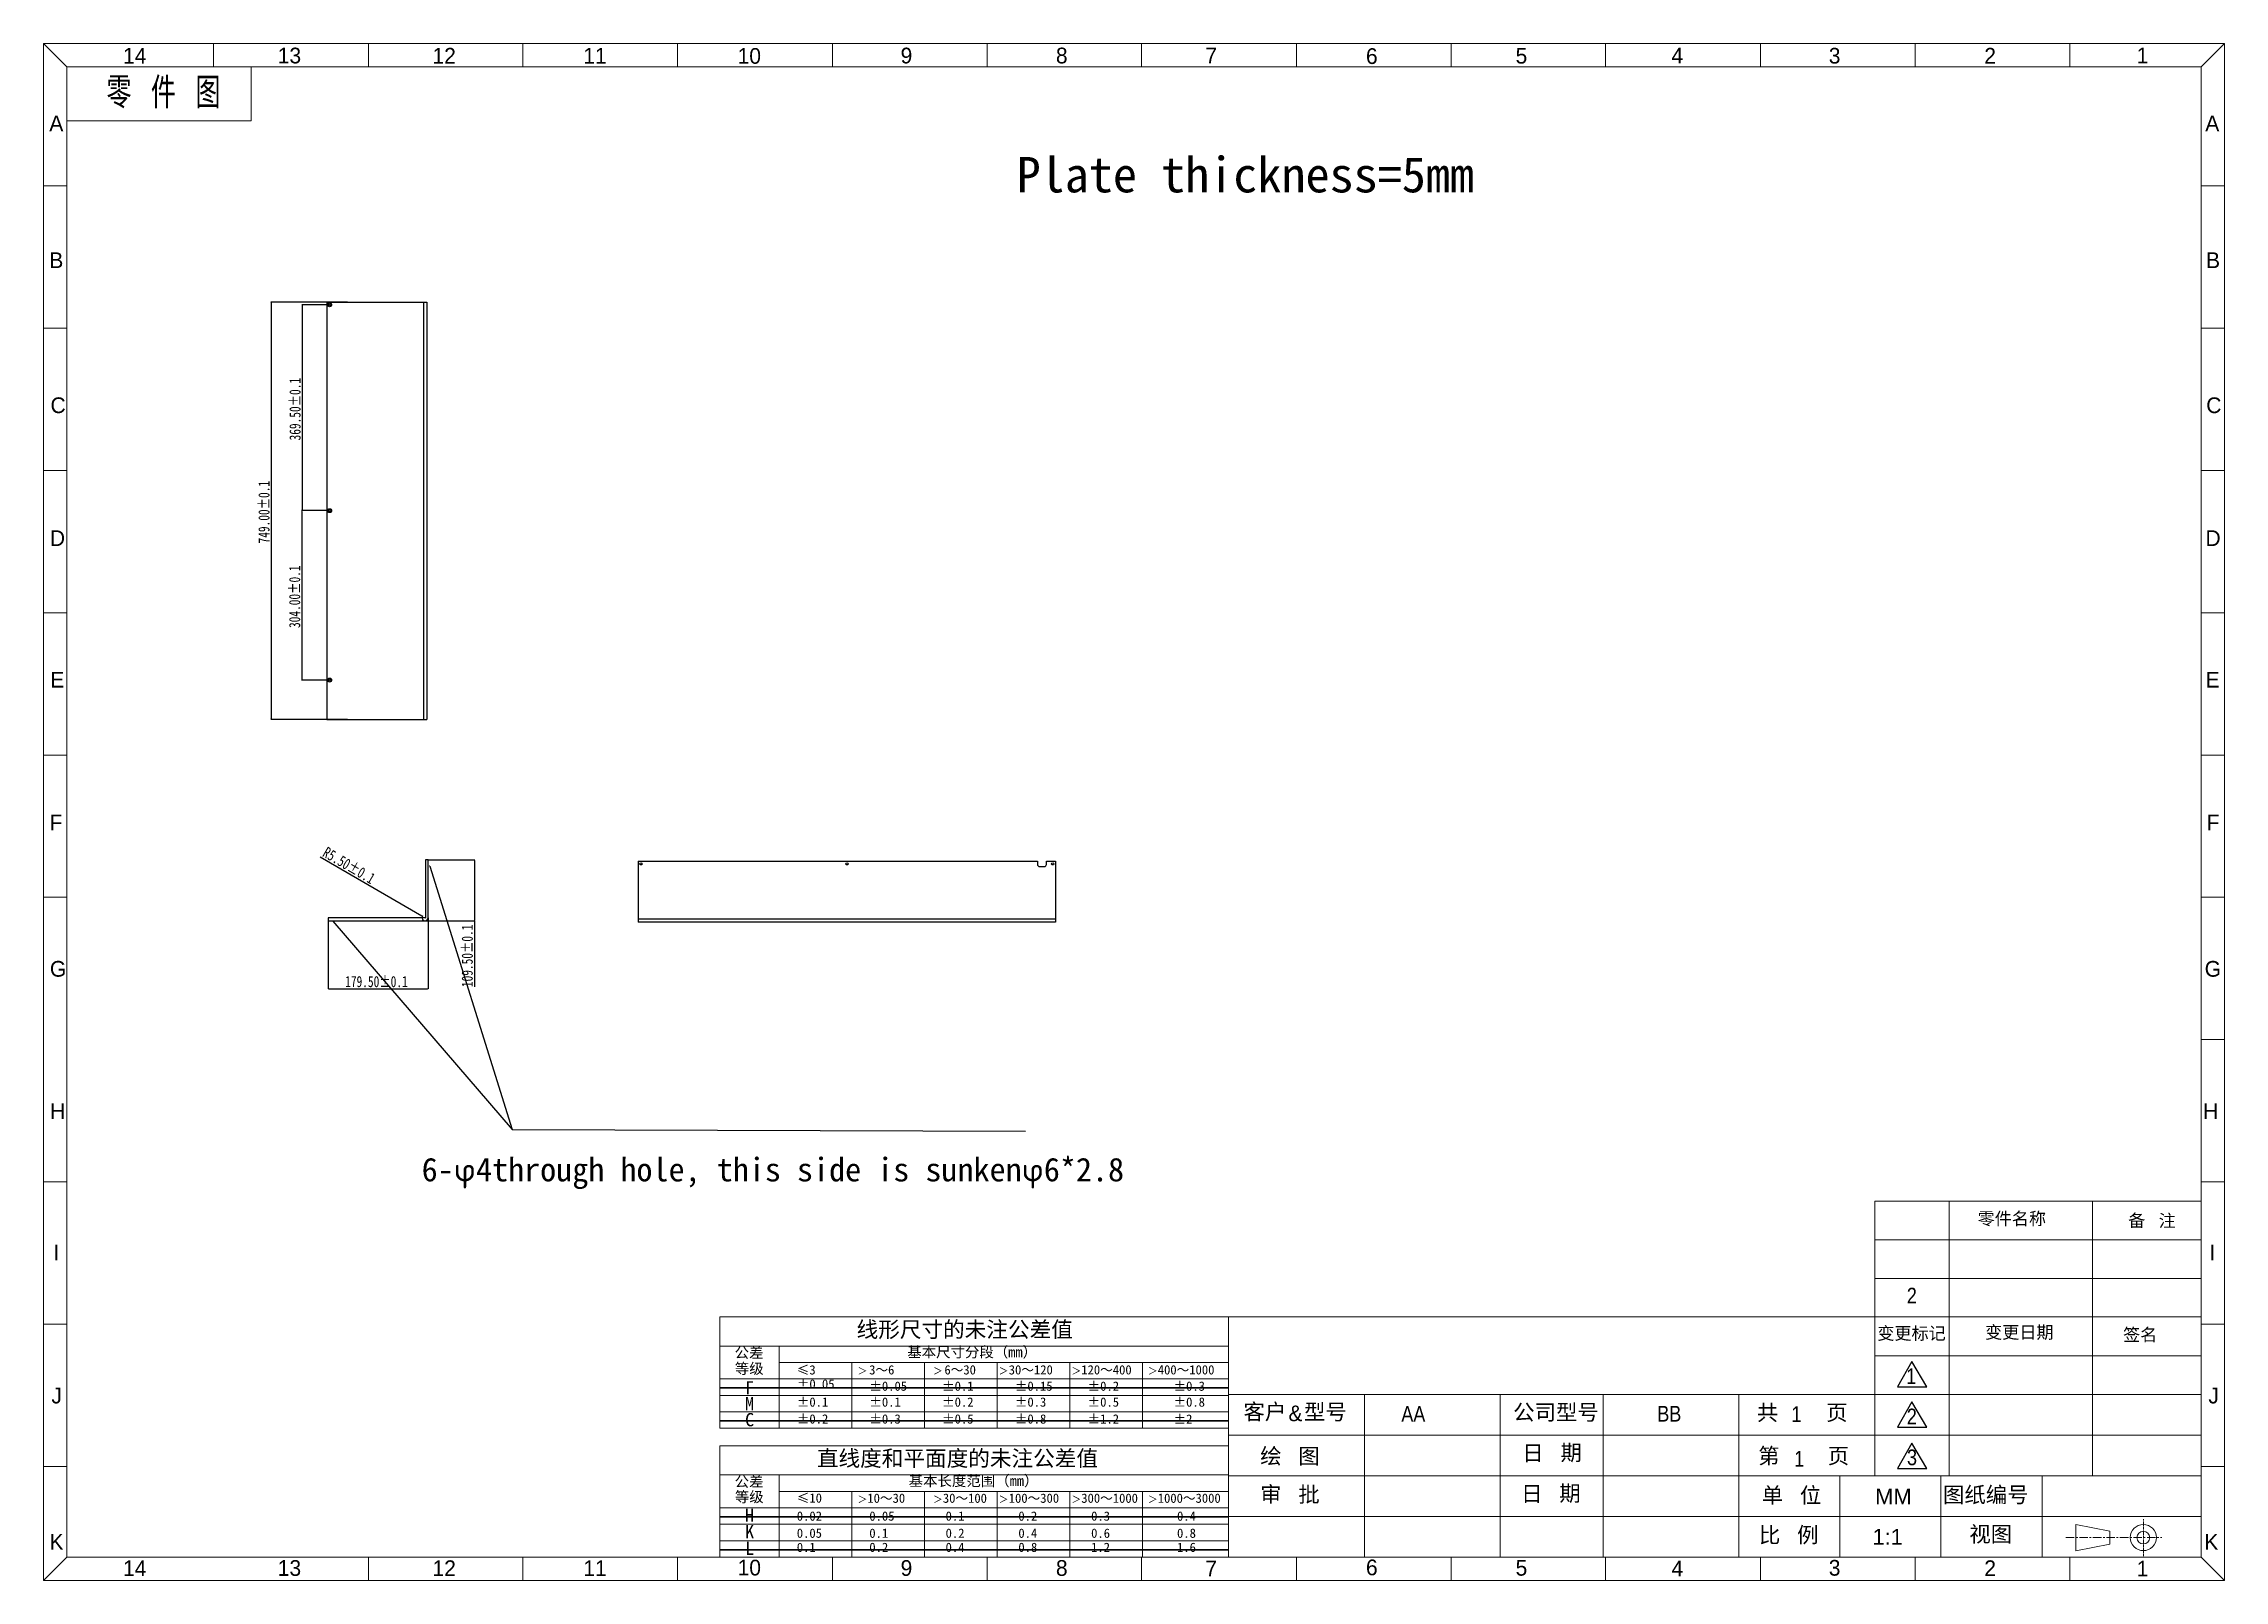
# Model space of a CAD drawing. Extents: x -7303 to 3789, y -3102 to 4716.
import ezdxf

# ---------------------------------------------------------------- set-up
doc = ezdxf.new("R2010")
doc.units = 0
doc.header["$MEASUREMENT"] = 0
doc.linetypes.add('AI-Linetype-0', pattern=[68.771678, 42.9823, -8.596459, 8.596459, -8.596459])
doc.linetypes.add('AI-Linetype-1', pattern=[22.923892, 14.327433, -2.865487, 2.865487, -2.865487])
doc.layers.get('0').update_dxf_attribs({"lineweight": 0})
doc.layers.add('Dim', color=7, linetype='Continuous', lineweight=0)
doc.styles.add('BT', font='swissc.ttf')

# ---------------------------------------------------------------- blocks, each defined once
blk = doc.blocks.new('Block_0')
at = {"char_height": 0.2, "attachment_point": 7}
for s, insert in [('\\C253;\\FSimSun|b0|i0|c1;\\H63.814544;\\W1.000000;备', (3300, -1310)), ('\\C253;\\FAdobe Song Std L|b0|i0|c1;\\H63.814544;\\W1.000000; ', (3391, -1310)), ('\\C253;\\FSimSun|b0|i0|c1;\\H63.814544;\\W1.000000;注', (3455, -1310))]:
    blk.add_mtext(s, dxfattribs=dict(at, insert=insert))
blk = doc.blocks.new('Block_1')
at = {"char_height": 0.2, "attachment_point": 7}
for s, insert in [('\\C253;\\FSimSun|b0|i0|c1;\\H79.768182;\\W1.000000;客户', (-1200, -2293)), ('\\C253;\\FAdobe Song Std L|b0|i0|c1;\\H79.768182;\\W1.000000;&', (-971, -2293)), ('\\C253;\\FSimSun|b0|i0|c1;\\H79.768182;\\W1.000000;型号', (-892, -2293))]:
    blk.add_mtext(s, dxfattribs=dict(at, insert=insert))
blk = doc.blocks.new('Block_2')
at = {"char_height": 0.2, "attachment_point": 7}
for s, insert in [('\\C253;\\FSimSun|b0|i0|c1;\\H79.768182;\\W1.000000;审', (-1115, -2712)), ('\\C253;\\FSimSun|b0|i0|c1;\\H79.768182;\\W1.000000;批', (-921, -2712)), ('\\C253;\\FAdobe Song Std L|b0|i0|c1;\\H79.768182;\\W1.000000; ', (-1000, -2712))]:
    blk.add_mtext(s, dxfattribs=dict(at, insert=insert))
blk = doc.blocks.new('Block_3')
at = {"char_height": 0.2, "attachment_point": 7}
for s, insert in [('\\C253;\\FSimSun|b0|i0|c1;\\H79.768182;\\W1.000000;绘', (-1115, -2518)), ('\\C253;\\FSimSun|b0|i0|c1;\\H79.768182;\\W1.000000;图', (-921, -2518)), ('\\C253;\\FAdobe Song Std L|b0|i0|c1;\\H79.768182;\\W1.000000; ', (-1000, -2518))]:
    blk.add_mtext(s, dxfattribs=dict(at, insert=insert))
blk = doc.blocks.new('Block_4')
at = {"char_height": 0.2, "attachment_point": 7}
for s, insert in [('\\C253;\\FSimSun|b0|i0|c1;\\H79.768182;\\W1.000000;日', (212, -2708)), ('\\C253;\\FSimSun|b0|i0|c1;\\H79.768182;\\W1.000000;期', (406, -2708)), ('\\C253;\\FAdobe Song Std L|b0|i0|c1;\\H79.768182;\\W1.000000; ', (326, -2708))]:
    blk.add_mtext(s, dxfattribs=dict(at, insert=insert))
blk = doc.blocks.new('Block_5')
at = {"char_height": 0.2, "attachment_point": 7}
for s, insert in [('\\C253;\\FSimSun|b0|i0|c1;\\H79.768182;\\W1.000000;比', (1422, -2919)), ('\\C253;\\FSimSun|b0|i0|c1;\\H79.768182;\\W1.000000;例', (1616, -2919)), ('\\C253;\\FAdobe Song Std L|b0|i0|c1;\\H79.768182;\\W1.000000; ', (1537, -2919))]:
    blk.add_mtext(s, dxfattribs=dict(at, insert=insert))
blk = doc.blocks.new('Block_6')
at = {"char_height": 0.2, "attachment_point": 7}
for s, insert in [('\\C253;\\FSimSun|b0|i0|c1;\\H79.768182;\\W1.000000;单', (1436, -2717)), ('\\C253;\\FSimSun|b0|i0|c1;\\H79.768182;\\W1.000000;位', (1630, -2717)), ('\\C253;\\FAdobe Song Std L|b0|i0|c1;\\H79.768182;\\W1.000000; ', (1550, -2717))]:
    blk.add_mtext(s, dxfattribs=dict(at, insert=insert))
blk = doc.blocks.new('Block_7')
at = {"char_height": 0.2, "attachment_point": 7}
for s, insert in [('\\C253;\\FSimSun|b0|i0|c1;\\H79.768182;\\W1.000000;公司型号', (172, -2295)), ('\\C253;\\FAdobe Song Std L|b0|i0|c1;\\H79.768182;\\W1.000000; ', (92, -2295))]:
    blk.add_mtext(s, dxfattribs=dict(at, insert=insert))
blk = doc.blocks.new('Block_8')
at = {"char_height": 0.2, "attachment_point": 7}
for s, insert in [('\\C253;\\FSimSun|b0|i0|c1;\\H79.768182;\\W1.000000;共', (1411, -2297)), ('\\C253;\\FSimSun|b0|i0|c1;\\H79.768182;\\W1.000000;页', (1764, -2297)), ('\\C253;\\FAdobe Song Std L|b0|i0|c1;\\H79.768182;\\W1.000000;   ', (1525, -2297))]:
    blk.add_mtext(s, dxfattribs=dict(at, insert=insert))
blk = doc.blocks.new('Block_9')
at = {"char_height": 0.2, "attachment_point": 7}
for s, insert in [('\\C253;\\FSimSun|b0|i0|c1;\\H79.768182;\\W1.000000;第', (1418, -2517)), ('\\C253;\\FSimSun|b0|i0|c1;\\H79.768182;\\W1.000000;页', (1772, -2517)), ('\\C253;\\FAdobe Song Std L|b0|i0|c1;\\H79.768182;\\W1.000000;   ', (1533, -2517))]:
    blk.add_mtext(s, dxfattribs=dict(at, insert=insert))
blk = doc.blocks.new('Block_10')
at = {"char_height": 0.2, "attachment_point": 7}
for s, insert in [('\\C253;\\FSimSun|b0|i0|c1;\\H79.768182;\\W1.000000;日', (218, -2501)), ('\\C253;\\FSimSun|b0|i0|c1;\\H79.768182;\\W1.000000;期', (412, -2501)), ('\\C253;\\FAdobe Song Std L|b0|i0|c1;\\H79.768182;\\W1.000000; ', (332, -2501))]:
    blk.add_mtext(s, dxfattribs=dict(at, insert=insert))
blk = doc.blocks.new('Block_11')
at = {"char_height": 0.2, "attachment_point": 7}
for s, insert in [('\\C4;\\FNSimSun|b0|i0|c1;\\H139.054901;\\W0.670000;零', (-6983, 4386)), ('\\C4;\\FNSimSun|b0|i0|c1;\\H139.054901;\\W0.670000;件', (-6757, 4386)), ('\\C4;\\FNSimSun|b0|i0|c1;\\H139.054901;\\W0.670000;图', (-6530, 4386)), ('\\C4;\\FAdobe Song Std L|b0|i0|c1;\\H139.054901;\\W0.670000; ', (-6850, 4386)), ('\\C4;\\FAdobe Song Std L|b0|i0|c1;\\H139.054901;\\W0.670000; ', (-6624, 4386))]:
    blk.add_mtext(s, dxfattribs=dict(at, insert=insert))
blk = doc.blocks.new('Block_13')
at = {"transparency": 33554687}
h = blk.add_hatch(color=31, dxfattribs=at)
h.dxf.hatch_style = 2
h.paths.add_polyline_path([(-5833, 252), (-5834, 255), (-5832, 252)])
at = {"color": 31, "lineweight": 25}
blk.add_line((-5832, 252), (-4919, -809), dxfattribs=at)
blk.add_lwpolyline([(-5833, 252), (-5834, 255), (-5832, 252), (-5832, 252)], close=True)
blk = doc.blocks.new('Block_14')
at = {"transparency": 33554687}
h = blk.add_hatch(color=31, dxfattribs=at)
h.dxf.hatch_style = 2
h.paths.add_polyline_path([(-5339, 531), (-5340, 534), (-5338, 531)])
blk.add_lwpolyline([(-5339, 531), (-5340, 534), (-5338, 531), (-5338, 531)], close=True)
at = {"color": 31, "lineweight": 25}
blk.add_lwpolyline([(-5339, 531), (-4919, -809), (-2308, -816)], dxfattribs=at)
blk = doc.blocks.new('Block_16')
at = {"transparency": 33554687}
h = blk.add_hatch(color=23, dxfattribs=at)
h.dxf.hatch_style = 2
h.paths.add_polyline_path([(-6147, 3398), (-6146, 3398), (-6146, 3401)])
h = blk.add_hatch(color=23, dxfattribs=at)
h.dxf.hatch_style = 2
h.paths.add_polyline_path([(-6147, 1281), (-6146, 1281), (-6146, 1278)])
at = {"color": 23, "lineweight": 25}
for p, q in [((-5758, 3401), (-6148, 3401)), ((-6146, 3398), (-6146, 1281)), ((-5758, 1278), (-6148, 1278))]:
    blk.add_line(p, q, dxfattribs=at)
for points in [[(-6147, 3398), (-6146, 3398), (-6146, 3401), (-6146, 3401)], [(-6147, 1281), (-6146, 1281), (-6146, 1278), (-6146, 1278)]]:
    blk.add_lwpolyline(points, close=True)
at = {"insert": (-6153, 2173), "char_height": 0.2, "attachment_point": 7, "rotation": 90}
blk.add_mtext('\\C6;\\FSimSun|b0|i0|c1;\\H56.692914;\\W0.750000;749.00±0.1', dxfattribs=at)
blk = doc.blocks.new('Block_17')
at = {"transparency": 33554687}
h = blk.add_hatch(color=23, dxfattribs=at)
h.dxf.hatch_style = 2
h.paths.add_polyline_path([(-5990, 2336), (-5989, 2336), (-5990, 2340)])
h = blk.add_hatch(color=23, dxfattribs=at)
h.dxf.hatch_style = 2
h.paths.add_polyline_path([(-5990, 1481), (-5989, 1481), (-5990, 1478)])
at = {"color": 23, "lineweight": 25}
for p, q in [((-5848, 2340), (-5991, 2340)), ((-5990, 2336), (-5990, 1481)), ((-5848, 1478), (-5991, 1478))]:
    blk.add_line(p, q, dxfattribs=at)
for points in [[(-5990, 2336), (-5989, 2336), (-5990, 2340), (-5990, 2340)], [(-5990, 1481), (-5989, 1481), (-5990, 1478), (-5990, 1478)]]:
    blk.add_lwpolyline(points, close=True)
at = {"insert": (-5997, 1743), "char_height": 0.2, "attachment_point": 7, "rotation": 90}
blk.add_mtext('\\C6;\\FSimSun|b0|i0|c1;\\H56.692914;\\W0.750000;304.00±0.1', dxfattribs=at)
blk = doc.blocks.new('Block_18')
at = {"transparency": 33554687}
h = blk.add_hatch(color=23, dxfattribs=at)
h.dxf.hatch_style = 2
h.paths.add_polyline_path([(-5988, 3384), (-5987, 3384), (-5988, 3387)])
h = blk.add_hatch(color=23, dxfattribs=at)
h.dxf.hatch_style = 2
h.paths.add_polyline_path([(-5988, 2343), (-5987, 2343), (-5988, 2340)])
at = {"color": 23, "lineweight": 25}
for p, q in [((-5848, 3387), (-5989, 3387)), ((-5988, 3384), (-5988, 2343)), ((-5848, 2340), (-5989, 2340))]:
    blk.add_line(p, q, dxfattribs=at)
for points in [[(-5988, 3384), (-5987, 3384), (-5988, 3387), (-5988, 3387)], [(-5988, 2343), (-5987, 2343), (-5988, 2340), (-5988, 2340)]]:
    blk.add_lwpolyline(points, close=True)
at = {"insert": (-5995, 2697), "char_height": 0.2, "attachment_point": 7, "rotation": 90}
blk.add_mtext('\\C6;\\FSimSun|b0|i0|c1;\\H56.692914;\\W0.750000;369.50±0.1', dxfattribs=at)
blk = doc.blocks.new('Block_19')
at = {"transparency": 33554687}
h = blk.add_hatch(color=23, dxfattribs=at)
h.dxf.hatch_style = 2
h.paths.add_polyline_path([(-5112, 560), (-5111, 560), (-5112, 564)])
h = blk.add_hatch(color=23, dxfattribs=at)
h.dxf.hatch_style = 2
h.paths.add_polyline_path([(-5112, 257), (-5111, 257), (-5112, 253)])
at = {"color": 23, "lineweight": 25}
for p, q in [((-5347, 564), (-5110, 564)), ((-5112, 560), (-5112, 257)), ((-5362, 253), (-5110, 253)), ((-5112, 253), (-5112, -83))]:
    blk.add_line(p, q, dxfattribs=at)
for points in [[(-5112, 560), (-5111, 560), (-5112, 564), (-5112, 564)], [(-5112, 257), (-5111, 257), (-5112, 253), (-5112, 253)]]:
    blk.add_lwpolyline(points, close=True)
at = {"insert": (-5119, -84), "char_height": 0.2, "attachment_point": 7, "rotation": 90}
blk.add_mtext('\\C6;\\FSimSun|b0|i0|c1;\\H56.692914;\\W0.750000;109.50±0.1', dxfattribs=at)
blk = doc.blocks.new('Block_20')
at = {"transparency": 33554687}
h = blk.add_hatch(color=23, dxfattribs=at)
h.dxf.hatch_style = 2
h.paths.add_polyline_path([(-5852, -92), (-5852, -93), (-5856, -92)])
h = blk.add_hatch(color=23, dxfattribs=at)
h.dxf.hatch_style = 2
h.paths.add_polyline_path([(-5350, -92), (-5350, -93), (-5347, -92)])
at = {"color": 23, "lineweight": 25}
for p, q in [((-5856, 253), (-5856, -93)), ((-5347, 269), (-5347, -93)), ((-5852, -92), (-5350, -92))]:
    blk.add_line(p, q, dxfattribs=at)
for points in [[(-5852, -92), (-5852, -93), (-5856, -92), (-5856, -92)], [(-5350, -92), (-5350, -93), (-5347, -92), (-5347, -92)]]:
    blk.add_lwpolyline(points, close=True)
at = {"insert": (-5769, -85), "char_height": 0.2, "attachment_point": 7}
blk.add_mtext('\\C6;\\FSimSun|b0|i0|c1;\\H56.692914;\\W0.750000;179.50±0.1', dxfattribs=at)
blk = doc.blocks.new('Block_21')
at = {"transparency": 33554687}
h = blk.add_hatch(color=23, dxfattribs=at)
h.dxf.hatch_style = 2
h.paths.add_polyline_path([(-5378, 279), (-5379, 278), (-5376, 277)])
at = {"color": 23, "lineweight": 25}
blk.add_line((-5896, 579), (-5379, 279), dxfattribs=at)
blk.add_lwpolyline([(-5378, 279), (-5379, 278), (-5376, 277), (-5376, 277)], close=True)
blk.add_open_spline([(-5375, 278), (-5380, 271), (-5378, 261), (-5371, 256), (-5369, 255), (-5366, 253), (-5362, 253)], degree=3, knots=[0, 0, 0, 0, 1, 1, 1, 2, 2, 2, 2], dxfattribs=at)
at = {"insert": (-5889, 583), "char_height": 0.2, "attachment_point": 7, "rotation": 329.8379}
blk.add_mtext('\\C6;\\FSimSun|b0|i0|c1;\\H56.693098;\\W0.750002;R5.50±0.1', dxfattribs=at)

msp = doc.modelspace()

# ---------------------------------------------------------------- linework, layer by layer
at = {"color": 4, "lineweight": 9}
for p, q in [((-7303, 4716), (-7303, -3102)), ((3789, 4716), (-7303, 4716)), ((-7303, 4716), (-7184, 4597)), ((-6438, 4597), (-6438, 4716)), ((-5651, 4597), (-5651, 4716)), ((-4865, 4597), (-4865, 4716)), ((-4078, 4597), (-4078, 4716)), ((-3291, 4597), (-3291, 4716)), ((-2504, 4597), (-2504, 4716)), ((-1718, 4597), (-1718, 4716)), ((-931, 4597), (-931, 4716)), ((-144, 4597), (-144, 4716)), ((642, 4597), (642, 4716)), ((1429, 4597), (1429, 4716)), ((2216, 4597), (2216, 4716)), ((3003, 4597), (3003, 4716)), ((3789, 4716), (3671, 4597)), ((3789, -3102), (3789, 4716)), ((-7184, 4597), (-7184, -2983)), ((3671, 4597), (-7184, 4597)), ((-6247, 4597), (-6247, 4323)), ((3671, -2983), (3671, 4597)), ((-7184, 4323), (-6247, 4323)), ((-7184, 3992), (-7303, 3992)), ((3671, 3992), (3789, 3992)), ((-7184, 3268), (-7303, 3268)), ((3671, 3268), (3789, 3268)), ((-7184, 2544), (-7303, 2544)), ((3671, 2544), (3789, 2544)), ((-7184, 1820), (-7303, 1820)), ((3671, 1820), (3789, 1820)), ((-7184, 1096), (-7303, 1096)), ((3671, 1096), (3789, 1096)), ((-7184, 373), (-7303, 373)), ((3671, 373), (3789, 373)), ((3671, -351), (3789, -351)), ((-7184, -1075), (-7303, -1075)), ((3671, -1075), (3789, -1075)), ((2011, -1173), (3668, -1173)), ((2011, -1762), (2011, -1173)), ((2389, -1762), (2389, -1173)), ((3118, -2570), (3118, -1173)), ((2011, -1370), (3668, -1370)), ((2011, -1566), (3668, -1566)), ((-1276, -2983), (-1276, -1762)), ((-1276, -1762), (3671, -1762)), ((2011, -2570), (2011, -1762)), ((2389, -2570), (2389, -1762)), ((-7184, -1799), (-7303, -1799)), ((3671, -1799), (3789, -1799)), ((2011, -1959), (3671, -1959)), ((3671, -2983), (3671, -2044)), ((-1276, -2157), (3671, -2157)), ((-585, -2983), (-585, -2157)), ((106, -2983), (106, -2157)), ((629, -2983), (629, -2157)), ((1320, -2983), (1320, -2157)), ((-3864, -2417), (-1276, -2417)), ((-3864, -2417), (-3864, -2983)), ((-1276, -2363), (3671, -2363)), ((-1276, -2417), (-1276, -2983)), ((-7184, -2523), (-7303, -2523)), ((3671, -2523), (3789, -2523)), ((-3864, -2565), (-1276, -2565)), ((-3562, -2565), (-3562, -2983)), ((-3562, -2649), (-1276, -2649)), ((-3192, -2649), (-3192, -2983)), ((-2822, -2649), (-2822, -2983)), ((-2453, -2649), (-2453, -2983)), ((-2083, -2649), (-2083, -2983)), ((-1713, -2649), (-1713, -2983)), ((-1276, -2570), (3671, -2570)), ((1833, -2983), (1833, -2570)), ((2347, -2983), (2347, -2570)), ((2862, -2983), (2862, -2570)), ((-3864, -2732), (-1276, -2732)), ((-3864, -2816), (-1276, -2816)), ((-1276, -2777), (3671, -2777)), ((-7303, -3102), (-7184, -2983)), ((-7184, -2983), (3671, -2983)), ((-5651, -2983), (-5651, -3102)), ((-4865, -2983), (-4865, -3102)), ((-4078, -2983), (-4078, -3102)), ((-3864, -2900), (-1276, -2900)), ((-3864, -2983), (-1276, -2983)), ((-3291, -2983), (-3291, -3102)), ((-2504, -2983), (-2504, -3102)), ((-1718, -2983), (-1718, -3102)), ((-931, -2983), (-931, -3102)), ((-144, -2983), (-144, -3102)), ((642, -2983), (642, -3102)), ((1429, -2983), (1429, -3102)), ((2216, -2983), (2216, -3102)), ((3003, -2983), (3003, -3102)), ((3789, -3102), (3671, -2983)), ((-7303, -3102), (3789, -3102))]:
    msp.add_line(p, q, dxfattribs=at)
at = {"color": 7, "lineweight": 25}
for p, q in [((-5863, 3401), (-5863, 1278)), ((-5863, 3401), (-5354, 3401)), ((-5369, 1278), (-5369, 3401)), ((-5354, 3401), (-5354, 1278)), ((-5863, 1278), (-5354, 1278)), ((-5361, 564), (-5361, 269)), ((-5347, 564), (-5361, 564)), ((-5347, 269), (-5347, 564)), ((-4279, 557), (-4279, 247)), ((-4279, 557), (-2248, 557)), ((-2248, 557), (-2248, 540)), ((-2202, 540), (-2202, 557)), ((-2202, 557), (-2156, 557)), ((-2156, 557), (-2156, 247)), ((-2236, 529), (-2214, 529)), ((-5362, 268), (-5856, 268)), ((-5856, 268), (-5856, 253)), ((-5856, 253), (-5362, 253)), ((-4279, 263), (-2156, 263)), ((-2156, 261), (-4279, 261)), ((-2156, 247), (-4279, 247))]:
    msp.add_line(p, q, dxfattribs=at)
at = {"color": 253, "lineweight": 9}
for p, q in [((2011, -1370), (3668, -1370)), ((3033, -2818), (3033, -2951)), ((3033, -2818), (3206, -2852)), ((3206, -2852), (3206, -2917)), ((-135, -2983), (3671, -2983)), ((3033, -2951), (3206, -2917))]:
    msp.add_line(p, q, dxfattribs=at)
at = {"color": 151, "lineweight": 9}
for p, q in [((-3864, -1762), (-1276, -1762)), ((-3864, -1762), (-3864, -2328)), ((-1276, -1762), (-1276, -2328)), ((-3864, -1910), (-1276, -1910)), ((-3562, -1910), (-3562, -2328)), ((-3562, -1994), (-1276, -1994)), ((-3192, -1994), (-3192, -2328)), ((-2822, -1994), (-2822, -2328)), ((-2453, -1994), (-2453, -2328)), ((-2083, -1994), (-2083, -2328)), ((-1713, -1994), (-1713, -2328)), ((-3864, -2077), (-1276, -2077)), ((-3864, -2161), (-1276, -2161)), ((-3864, -2244), (-1276, -2244)), ((-3864, -2328), (-1276, -2328))]:
    msp.add_line(p, q, dxfattribs=at)
at = {"color": 1, "lineweight": 50}
for p, q in [((-3864, -2123), (-1276, -2123)), ((-3864, -2291), (-1276, -2291)), ((-3864, -2779), (-1276, -2779)), ((-3864, -2946), (-1276, -2946))]:
    msp.add_line(p, q, dxfattribs=at)
at = {"color": 1, "linetype": 'AI-Linetype-1', "lineweight": 9}
msp.add_line((3377, -2979), (3377, -2790), dxfattribs=at)
at = {"color": 1, "linetype": 'AI-Linetype-0', "lineweight": 9}
msp.add_line((2983, -2884), (3471, -2884), dxfattribs=at)
at = {"color": 7, "lineweight": 25}
for points in [[(2200, -1989), (2126, -2117), (2275, -2117)], [(2200, -2193), (2126, -2322), (2275, -2322)], [(2200, -2403), (2126, -2532), (2275, -2532)]]:
    msp.add_lwpolyline(points, close=True, dxfattribs=at)
at = {"color": 1, "lineweight": 25}
for centre, radius in [((-5848, 3387), 9.92), ((-5848, 3387), 5.67), ((-5848, 2340), 9.92), ((-5848, 2340), 5.67), ((-5848, 1478), 9.92), ((-5848, 1478), 5.67), ((-4265, 543), 5.67), ((-3217, 543), 5.67), ((-2170, 543), 5.67)]:
    msp.add_circle(centre, radius, dxfattribs=at)
at = {"color": 253, "lineweight": 9}
for radius in [66.4, 32.3]:
    msp.add_circle((3377, -2884), radius, dxfattribs=at)
at = {"color": 7, "lineweight": 25}
for points in [[(-2248, 540), (-2248, 534), (-2243, 529), (-2236, 529)], [(-2214, 529), (-2207, 529), (-2202, 534), (-2202, 540)], [(-5362, 268), (-5362, 268), (-5361, 268), (-5361, 269)], [(-5362, 253), (-5354, 253), (-5347, 260), (-5347, 269)]]:
    msp.add_open_spline(points, degree=3, dxfattribs=at)

# ---------------------------------------------------------------- block references
for name in ['Block_11', 'Block_16', 'Block_18', 'Block_17', 'Block_21', 'Block_19', 'Block_14', 'Block_20', 'Block_13', 'Block_0', 'Block_1', 'Block_7', 'Block_8', 'Block_3', 'Block_10', 'Block_9', 'Block_2', 'Block_4', 'Block_6', 'Block_5']:
    msp.add_blockref(name, (0, 0))

# ---------------------------------------------------------------- texts
at = {"char_height": 0.2, "attachment_point": 7}
for s, insert in [('\\C4;\\FAdobe Song Std L|b0|i0|c1;\\H79.953484;\\W1.000000;14', (-6899, 4614)), ('\\C4;\\FAdobe Song Std L|b0|i0|c1;\\H79.953484;\\W1.000000;13', (-6112, 4614)), ('\\C4;\\FAdobe Song Std L|b0|i0|c1;\\H79.953484;\\W1.000000;12', (-5325, 4614)), ('\\C4;\\FAdobe Song Std L|b0|i0|c1;\\H79.953484;\\W1.000000;11', (-4558, 4614)), ('\\C4;\\FAdobe Song Std L|b0|i0|c1;\\H79.953484;\\W1.000000;10', (-3773, 4612)), ('\\C4;\\FAdobe Song Std L|b0|i0|c1;\\H79.953484;\\W1.000000;9', (-2944, 4614)), ('\\C4;\\FAdobe Song Std L|b0|i0|c1;\\H79.953484;\\W1.000000;8', (-2154, 4614)), ('\\C4;\\FAdobe Song Std L|b0|i0|c1;\\H79.953484;\\W1.000000;7', (-1394, 4615)), ('\\C4;\\FAdobe Song Std L|b0|i0|c1;\\H79.953484;\\W1.000000;6', (-577, 4611)), ('\\C4;\\FAdobe Song Std L|b0|i0|c1;\\H79.953484;\\W1.000000;5', (184, 4613)), ('\\C4;\\FAdobe Song Std L|b0|i0|c1;\\H79.953484;\\W1.000000;4', (977, 4615)), ('\\C4;\\FAdobe Song Std L|b0|i0|c1;\\H79.953484;\\W1.000000;3', (1777, 4613)), ('\\C4;\\FAdobe Song Std L|b0|i0|c1;\\H79.953484;\\W1.000000;2', (2568, 4614)), ('\\C4;\\FAdobe Song Std L|b0|i0|c1;\\H79.953484;\\W1.000000;1', (3343, 4616)), ('\\C4;\\FAdobe Song Std L|b0|i0|c1;\\H79.953484;\\W1.000000;A', (-7274, 4270)), ('\\C4;\\FAdobe Song Std L|b0|i0|c1;\\H79.953484;\\W1.000000;A', (3692, 4270)), ('\\C4;\\FAdobe Song Std L|b0|i0|c1;\\H79.953484;\\W1.000000;B', (-7274, 3574)), ('\\C4;\\FAdobe Song Std L|b0|i0|c1;\\H79.953484;\\W1.000000;B', (3696, 3574)), ('\\C4;\\FAdobe Song Std L|b0|i0|c1;\\H79.953484;\\W1.000000;C', (-7268, 2835)), ('\\C4;\\FAdobe Song Std L|b0|i0|c1;\\H79.953484;\\W1.000000;C', (3697, 2835)), ('\\C4;\\FAdobe Song Std L|b0|i0|c1;\\H79.953484;\\W1.000000;D', (-7271, 2160)), ('\\C4;\\FAdobe Song Std L|b0|i0|c1;\\H79.953484;\\W1.000000;D', (3693, 2160)), ('\\C4;\\FAdobe Song Std L|b0|i0|c1;\\H79.953484;\\W1.000000;E', (-7269, 1440)), ('\\C4;\\FAdobe Song Std L|b0|i0|c1;\\H79.953484;\\W1.000000;E', (3694, 1440)), ('\\C4;\\FAdobe Song Std L|b0|i0|c1;\\H79.953484;\\W1.000000;F', (-7273, 713)), ('\\C4;\\FAdobe Song Std L|b0|i0|c1;\\H79.953484;\\W1.000000;F', (3699, 713)), ('\\C4;\\FAdobe Song Std L|b0|i0|c1;\\H79.953484;\\W1.000000;G', (-7271, -32)), ('\\C4;\\FAdobe Song Std L|b0|i0|c1;\\H79.953484;\\W1.000000;G', (3689, -32)), ('\\C4;\\FAdobe Song Std L|b0|i0|c1;\\H79.953484;\\W1.000000;H', (-7270, -755)), ('\\C4;\\FAdobe Song Std L|b0|i0|c1;\\H79.953484;\\W1.000000;H', (3681, -755)), ('\\C253;\\FSimSun|b0|i0|c1;\\H63.814544;\\W1.000000;零件名称', (2534, -1301)), ('\\C4;\\FAdobe Song Std L|b0|i0|c1;\\H79.953484;\\W1.000000;I', (-7253, -1474)), ('\\C4;\\FAdobe Song Std L|b0|i0|c1;\\H79.953484;\\W1.000000;I', (3713, -1474)), ('\\C253;\\FSwiss 721 Condensed BT|b0|i0|c1;\\H79.768182;\\W1.000000;2', (2174, -1693)), ('\\C151;\\FSimSun|b0|i0|c1;\\H80.668793;\\W1.000000;线形尺寸的未注公差值', (-3168, -1875)), ('\\C253;\\FSimSun|b0|i0|c1;\\H63.814544;\\W1.000000;变更标记', (2024, -1884)), ('\\C253;\\FSimSun|b0|i0|c1;\\H63.814544;\\W1.000000;变更日期', (2572, -1879)), ('\\C253;\\FSimSun|b0|i0|c1;\\H63.814544;\\W1.000000;签名', (3274, -1891)), ('\\C151;\\FSimSun|b0|i0|c1;\\H53.779193;\\W1.000000;公差', (-3788, -1976)), ('\\C151;\\FSimSun|b0|i0|c1;\\H53.779193;\\W1.000000;等级', (-3787, -2057)), ('\\C151;\\FSimSun|b0|i0|c1;\\H53.779193;\\W1.000000;基本尺寸分段（mm）', (-2910, -1974)), ('\\C151;\\FSimSun|b0|i0|c1;\\H67.223993;\\W1.000000;F', (-3735, -2156)), ('\\C151;\\FSimSun|b0|i0|c1;\\H47.056796;\\W1.000000;≤3', (-3472, -2056)), ('\\C151;\\FSimSun|b0|i0|c1;\\H47.056796;\\W1.000000;±0.05', (-3472, -2127)), ('\\C151;\\FSimSun|b0|i0|c1;\\H35.292597;\\W1.000000;＞', (-3163, -2055)), ('\\C151;\\FSimSun|b0|i0|c1;\\H47.055619;\\W1.000000;3～6', (-3104, -2055)), ('\\C151;\\FSimSun|b0|i0|c1;\\H47.056796;\\W1.000000;±0.05', (-3103, -2138)), ('\\C151;\\FSimSun|b0|i0|c1;\\H35.292597;\\W1.000000;＞', (-2779, -2055)), ('\\C151;\\FSimSun|b0|i0|c1;\\H47.056796;\\W1.000000;±0.1', (-2733, -2138)), ('\\C151;\\FSimSun|b0|i0|c1;\\H47.055619;\\W1.000000;6～30', (-2721, -2055)), ('\\C151;\\FSimSun|b0|i0|c1;\\H35.292597;\\W1.000000;＞', (-2445, -2055)), ('\\C151;\\FSimSun|b0|i0|c1;\\H47.055619;\\W1.000000;30～120', (-2394, -2055)), ('\\C151;\\FSimSun|b0|i0|c1;\\H47.056796;\\W1.000000;±0.15', (-2363, -2138)), ('\\C151;\\FSimSun|b0|i0|c1;\\H35.292597;\\W1.000000;＞', (-2075, -2055)), ('\\C151;\\FSimSun|b0|i0|c1;\\H47.055619;\\W1.000000;120～400', (-2025, -2055)), ('\\C151;\\FSimSun|b0|i0|c1;\\H47.056796;\\W1.000000;±0.2', (-1993, -2138)), ('\\C151;\\FSimSun|b0|i0|c1;\\H35.292597;\\W1.000000;＞', (-1686, -2055)), ('\\C151;\\FSimSun|b0|i0|c1;\\H47.055619;\\W1.000000;400～1000', (-1636, -2055)), ('\\C151;\\FSimSun|b0|i0|c1;\\H47.056796;\\W1.000000;±0.3', (-1556, -2138)), ('\\C253;\\FSwiss 721 Condensed BT|b0|i0|c1;\\H79.768182;\\W1.000000;1', (2171, -2103)), ('\\C4;\\FAdobe Song Std L|b0|i0|c1;\\H79.953484;\\W1.000000;J', (-7263, -2203)), ('\\C151;\\FSimSun|b0|i0|c1;\\H67.223993;\\W1.000000;M', (-3735, -2236)), ('\\C151;\\FSimSun|b0|i0|c1;\\H47.056796;\\W1.000000;±0.1', (-3472, -2219)), ('\\C151;\\FSimSun|b0|i0|c1;\\H47.056796;\\W1.000000;±0.1', (-3103, -2219)), ('\\C151;\\FSimSun|b0|i0|c1;\\H47.056796;\\W1.000000;±0.2', (-2733, -2219)), ('\\C151;\\FSimSun|b0|i0|c1;\\H47.056796;\\W1.000000;±0.3', (-2363, -2219)), ('\\C151;\\FSimSun|b0|i0|c1;\\H47.056796;\\W1.000000;±0.5', (-1993, -2219)), ('\\C151;\\FSimSun|b0|i0|c1;\\H47.056796;\\W1.000000;±0.8', (-1556, -2219)), ('\\C2;\\FSwiss 721 Condensed BT|b0|i0|c1;\\H79.768182;\\W1.000000;AA', (-397, -2295)), ('\\C2;\\FSwiss 721 Condensed BT|b0|i0|c1;\\H79.768182;\\W1.000000;BB', (905, -2294)), ('\\C2;\\FSwiss 721 Condensed BT|b0|i0|c1;\\H79.768182;\\W1.000000;1', (1587, -2296)), ('\\C4;\\FAdobe Song Std L|b0|i0|c1;\\H79.953484;\\W1.000000;J', (3708, -2203)), ('\\C151;\\FSimSun|b0|i0|c1;\\H67.223993;\\W1.000000;C', (-3735, -2319)), ('\\C151;\\FSimSun|b0|i0|c1;\\H47.056796;\\W1.000000;±0.2', (-3472, -2305)), ('\\C151;\\FSimSun|b0|i0|c1;\\H47.056796;\\W1.000000;±0.3', (-3103, -2305)), ('\\C151;\\FSimSun|b0|i0|c1;\\H47.056796;\\W1.000000;±0.5', (-2733, -2305)), ('\\C151;\\FSimSun|b0|i0|c1;\\H47.056796;\\W1.000000;±0.8', (-2363, -2305)), ('\\C151;\\FSimSun|b0|i0|c1;\\H47.056796;\\W1.000000;±1.2', (-1993, -2305)), ('\\C151;\\FSimSun|b0|i0|c1;\\H47.056796;\\W1.000000;±2', (-1556, -2305)), ('\\C253;\\FSwiss 721 Condensed BT|b0|i0|c1;\\H79.768182;\\W1.000000;2', (2174, -2308)), ('\\C4;\\FSimSun|b0|i0|c1;\\H80.668793;\\W1.000000;直线度和平面度的未注公差值', (-3370, -2530)), ('\\C253;\\FSwiss 721 Condensed BT|b0|i0|c1;\\H79.768182;\\W1.000000;3', (2175, -2517)), ('\\C2;\\FSwiss 721 Condensed BT|b0|i0|c1;\\H79.768182;\\W1.000000;1', (1601, -2523)), ('\\C4;\\FSimSun|b0|i0|c1;\\H53.779193;\\W1.000000;公差', (-3788, -2632)), ('\\C4;\\FSimSun|b0|i0|c1;\\H53.779193;\\W1.000000;等级', (-3787, -2710)), ('\\C4;\\FSimSun|b0|i0|c1;\\H47.056796;\\W1.000000;≤10', (-3472, -2708)), ('\\C4;\\FSimSun|b0|i0|c1;\\H47.055619;\\W1.000000;10～30', (-3113, -2708)), ('\\C4;\\FSimSun|b0|i0|c1;\\H53.779193;\\W1.000000;基本长度范围（mm）', (-2903, -2629)), ('\\C4;\\FSimSun|b0|i0|c1;\\H47.055619;\\W1.000000;30～100', (-2729, -2708)), ('\\C4;\\FSimSun|b0|i0|c1;\\H47.055619;\\W1.000000;100～300', (-2394, -2708)), ('\\C4;\\FSimSun|b0|i0|c1;\\H47.055619;\\W1.000000;300～1000', (-2025, -2708)), ('\\C4;\\FSimSun|b0|i0|c1;\\H47.055619;\\W1.000000;1000～3000', (-1636, -2708)), ('\\C253;\\FSwiss 721 BT|b0|i0|c1;\\H79.768182;\\W1.000000;MM', (2013, -2715)), ('\\C253;\\FSimSun|b0|i0|c1;\\H79.768182;\\W1.000000;图纸编号', (2358, -2715)), ('\\C4;\\FSimSun|b0|i0|c1;\\H67.223993;\\W1.000000;H', (-3735, -2804)), ('\\C4;\\FSimSun|b0|i0|c1;\\H47.056796;\\W1.000000;0.02', (-3472, -2799)), ('\\C4;\\FSimSun|b0|i0|c1;\\H35.292597;\\W1.000000;＞', (-3163, -2708)), ('\\C4;\\FSimSun|b0|i0|c1;\\H47.056796;\\W1.000000;0.05', (-3103, -2799)), ('\\C4;\\FSimSun|b0|i0|c1;\\H35.292597;\\W1.000000;＞', (-2779, -2708)), ('\\C4;\\FSimSun|b0|i0|c1;\\H47.056796;\\W1.000000;0.1', (-2715, -2799)), ('\\C4;\\FSimSun|b0|i0|c1;\\H35.292597;\\W1.000000;＞', (-2445, -2708)), ('\\C4;\\FSimSun|b0|i0|c1;\\H47.056796;\\W1.000000;0.2', (-2345, -2799)), ('\\C4;\\FSimSun|b0|i0|c1;\\H35.292597;\\W1.000000;＞', (-2075, -2708)), ('\\C4;\\FSimSun|b0|i0|c1;\\H47.056796;\\W1.000000;0.3', (-1975, -2799)), ('\\C4;\\FSimSun|b0|i0|c1;\\H35.292597;\\W1.000000;＞', (-1686, -2708)), ('\\C4;\\FSimSun|b0|i0|c1;\\H47.056796;\\W1.000000;0.4', (-1538, -2799)), ('\\C4;\\FAdobe Song Std L|b0|i0|c1;\\H79.953484;\\W1.000000;K', (-7273, -2946)), ('\\C4;\\FSimSun|b0|i0|c1;\\H67.223993;\\W1.000000;K', (-3735, -2888)), ('\\C4;\\FSimSun|b0|i0|c1;\\H47.056796;\\W1.000000;0.05', (-3472, -2886)), ('\\C4;\\FSimSun|b0|i0|c1;\\H47.056796;\\W1.000000;0.1', (-3103, -2886)), ('\\C4;\\FSimSun|b0|i0|c1;\\H47.056796;\\W1.000000;0.2', (-2715, -2886)), ('\\C4;\\FSimSun|b0|i0|c1;\\H47.056796;\\W1.000000;0.4', (-2345, -2886)), ('\\C4;\\FSimSun|b0|i0|c1;\\H47.056796;\\W1.000000;0.6', (-1975, -2886)), ('\\C4;\\FSimSun|b0|i0|c1;\\H47.056796;\\W1.000000;0.8', (-1538, -2886)), ('\\C253;\\FSwiss 721 BT|b0|i0|c1;\\H79.768182;\\W1.000000;1:1', (1999, -2920)), ('\\C253;\\FSimSun|b0|i0|c1;\\H79.768182;\\W1.000000;视图', (2492, -2915)), ('\\C4;\\FAdobe Song Std L|b0|i0|c1;\\H79.953484;\\W1.000000;K', (3687, -2946)), ('\\C4;\\FSimSun|b0|i0|c1;\\H67.223993;\\W1.000000;L', (-3735, -2972)), ('\\C4;\\FSimSun|b0|i0|c1;\\H47.056796;\\W1.000000;0.1', (-3472, -2958)), ('\\C4;\\FSimSun|b0|i0|c1;\\H47.056796;\\W1.000000;0.2', (-3103, -2958)), ('\\C4;\\FSimSun|b0|i0|c1;\\H47.056796;\\W1.000000;0.4', (-2715, -2958)), ('\\C4;\\FSimSun|b0|i0|c1;\\H47.056796;\\W1.000000;0.8', (-2345, -2958)), ('\\C4;\\FSimSun|b0|i0|c1;\\H47.056796;\\W1.000000;1.2', (-1975, -2958)), ('\\C4;\\FSimSun|b0|i0|c1;\\H47.056796;\\W1.000000;1.6', (-1538, -2958)), ('\\C4;\\FAdobe Song Std L|b0|i0|c1;\\H79.953484;\\W1.000000;14', (-6899, -3080)), ('\\C4;\\FAdobe Song Std L|b0|i0|c1;\\H79.953484;\\W1.000000;13', (-6112, -3080)), ('\\C4;\\FAdobe Song Std L|b0|i0|c1;\\H79.953484;\\W1.000000;12', (-5325, -3080)), ('\\C4;\\FAdobe Song Std L|b0|i0|c1;\\H79.953484;\\W1.000000;11', (-4558, -3080)), ('\\C4;\\FAdobe Song Std L|b0|i0|c1;\\H79.953484;\\W1.000000;10', (-3773, -3078)), ('\\C4;\\FAdobe Song Std L|b0|i0|c1;\\H79.953484;\\W1.000000;9', (-2944, -3080)), ('\\C4;\\FAdobe Song Std L|b0|i0|c1;\\H79.953484;\\W1.000000;8', (-2154, -3080)), ('\\C4;\\FAdobe Song Std L|b0|i0|c1;\\H79.953484;\\W1.000000;7', (-1394, -3081)), ('\\C4;\\FAdobe Song Std L|b0|i0|c1;\\H79.953484;\\W1.000000;6', (-577, -3077)), ('\\C4;\\FAdobe Song Std L|b0|i0|c1;\\H79.953484;\\W1.000000;5', (184, -3079)), ('\\C4;\\FAdobe Song Std L|b0|i0|c1;\\H79.953484;\\W1.000000;4', (977, -3081)), ('\\C4;\\FAdobe Song Std L|b0|i0|c1;\\H79.953484;\\W1.000000;3', (1777, -3079)), ('\\C4;\\FAdobe Song Std L|b0|i0|c1;\\H79.953484;\\W1.000000;2', (2568, -3080)), ('\\C4;\\FAdobe Song Std L|b0|i0|c1;\\H79.953484;\\W1.000000;1', (3343, -3082))]:
    msp.add_mtext(s, dxfattribs=dict(at, insert=insert))
at = {"layer": 'Dim', "color": 2, "attachment_point": 1, "style": 'BT'}
for s, insert, char_height, width in [('{\\fSimSun|b1|i0|c134|p2;Plate thickness=5mm}', (-2354, 4139), 180, 2413.36), ('{\\fSimSun|b1|i0|c134|p2;\\C1;6-\\fISOCPEUR|b1|i0|c0|p34;φ\\fSimSun|b1|i0|c134|p2;4through hole, this side is sunken\\fISOCPEUR|b1|i0|c0|p34;φ\\fSimSun|b1|i0|c134|p2;6*2.8}', (-5380, -952), 120, 4148.89)]:
    msp.add_mtext(s, dxfattribs=dict(at, insert=insert, char_height=char_height, width=width))

doc.saveas('drawing.dxf')
